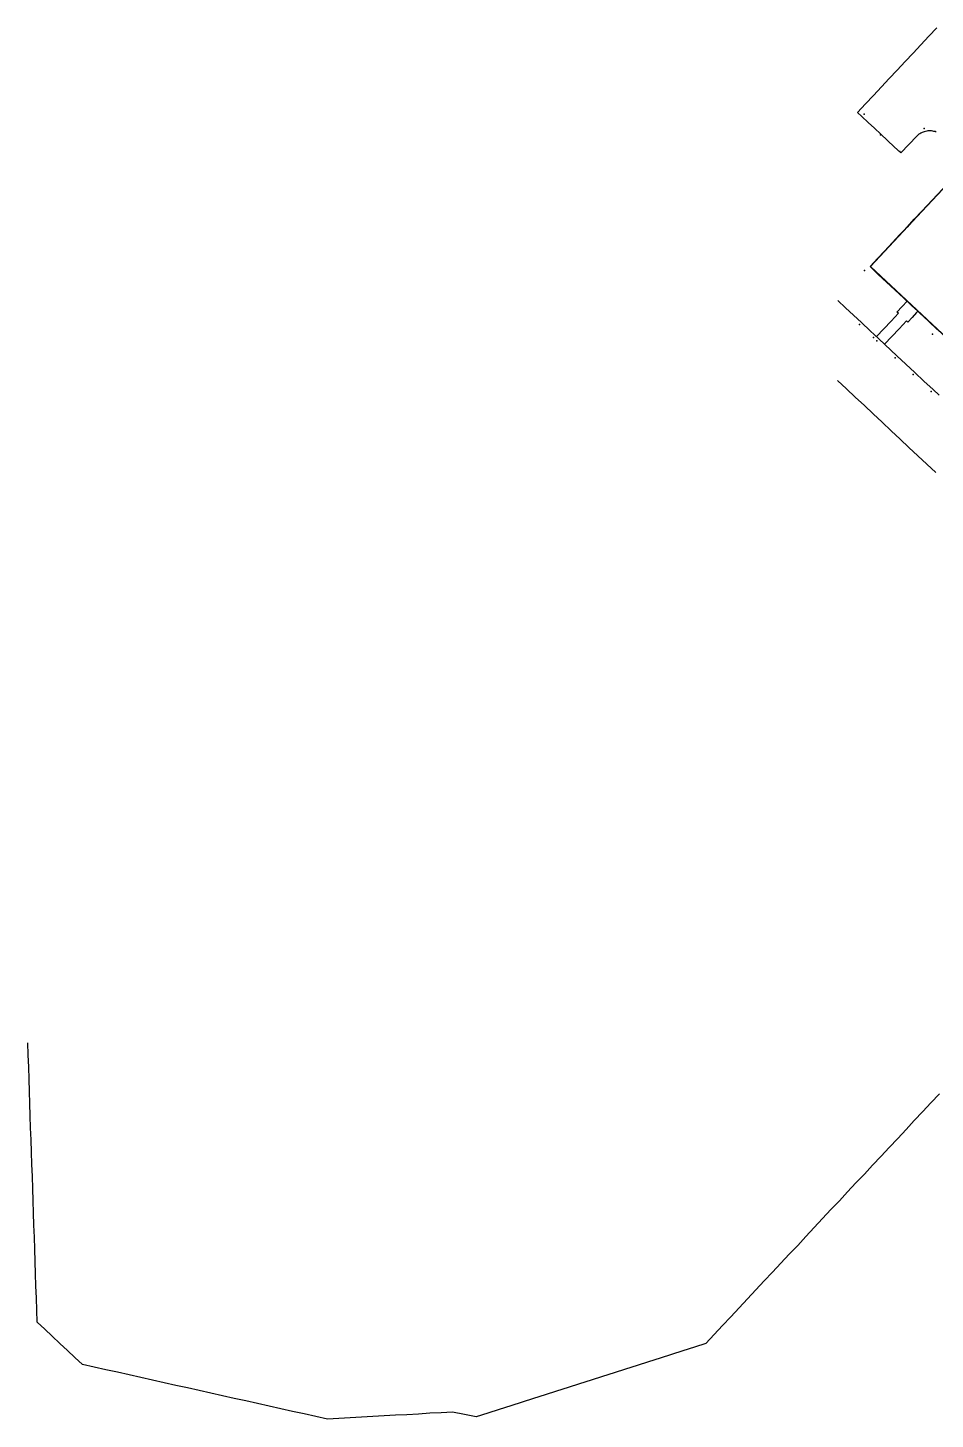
# Model space of a CAD drawing. Extents: x 0 to 368707, y -1 to 358204.
# Drawn here: x 368227.1 to 368300.5, y 357664.1 to 357776.7 of the extents above; entities that cross this region are included whole.
import ezdxf

# ---------------------------------------------------------------- set-up
doc = ezdxf.new("R2010")
doc.units = 0
doc.header["$MEASUREMENT"] = 0
for name, color, linetype in [('3D_LINES', 3, 'Continuous'), ('3D_Points', 1, 'Continuous'), ('PLOTS EXTERNAL LEVEL', 6, 'Continuous'), ('PLOTS FFL', 5, 'Continuous')]:
    doc.layers.add(name, color=color, linetype=linetype)

msp = doc.modelspace()

# ---------------------------------------------------------------- linework, layer by layer
at = {"layer": '3D_LINES'}
for points in [[(368299.01, 357767.93, 53.32), (368298.37, 357767.25, 53.34), (368297.73, 357766.56, 53.35), (368297.19, 357767.07, 53.33), (368296.65, 357767.58, 53.32), (368296.11, 357768.09, 53.33), (368295.6, 357768.56, 53.29), (368295.09, 357769.03, 53.25), (368294.58, 357769.51, 53.25), (368294.23, 357769.84, 53.25), (368294.87, 357770.53, 53.25), (368295.51, 357771.21, 53.26), (368296.15, 357771.9, 53.27), (368296.79, 357772.58, 53.28), (368297.43, 357773.26, 53.29), (368298.07, 357773.95, 53.27), (368298.71, 357774.63, 53.18), (368299.35, 357775.32, 53.16), (368299.99, 357776, 53.14), (368300.63, 357776.69, 53.14)], [(368300.58, 357768.25, 53.32), (368300.49, 357768.29, 53.31), (368300.4, 357768.31, 53.31), (368300.3, 357768.33, 53.31), (368300.2, 357768.34, 53.31), (368300.1, 357768.35, 53.31), (368300.01, 357768.35, 53.31), (368299.91, 357768.34, 53.31), (368299.81, 357768.33, 53.31), (368299.71, 357768.31, 53.31), (368299.62, 357768.28, 53.32), (368299.53, 357768.25, 53.32), (368299.44, 357768.22, 53.31), (368299.35, 357768.17, 53.32), (368299.26, 357768.12, 53.32), (368299.18, 357768.07, 53.32), (368299.1, 357768.01, 53.32), (368299.03, 357767.94, 53.32), (368298.96, 357767.87, 53.32)], [(368299.41, 357761.84, 53.5), (368298.81, 357761.2, 53.51), (368298.22, 357760.56, 53.51), (368297.62, 357759.93, 53.54), (368297.02, 357759.29, 53.55), (368296.42, 357758.65, 53.55), (368295.83, 357758.01, 53.48), (368295.23, 357757.37, 53.49), (368295.91, 357756.73, 53.47), (368296.59, 357756.1, 53.45), (368297.26, 357755.46, 53.55), (368297.94, 357754.83, 53.52), (368298.62, 357754.2, 53.51), (368299.3, 357753.56, 53.67), (368299.98, 357752.93, 53.65), (368300.66, 357752.29, 53.69)], [(368300.59, 357752.36, 53.69), (368299.92, 357752.98, 53.65), (368299.25, 357753.61, 53.67), (368298.58, 357754.24, 53.51), (368297.91, 357754.86, 53.52), (368297.24, 357755.49, 53.55), (368296.57, 357756.12, 53.45), (368295.9, 357756.74, 53.47), (368295.23, 357757.37, 53.49), (368295.83, 357758.01, 53.48), (368296.42, 357758.65, 53.55), (368297.02, 357759.29, 53.55), (368297.62, 357759.93, 53.54), (368298.22, 357760.56, 53.51), (368298.81, 357761.2, 53.51), (368299.41, 357761.84, 53.5)], [(368292.62, 357754.63, 53.46), (368293.26, 357754.03, 53.46), (368293.9, 357753.43, 53.44), (368294.54, 357752.83, 53.56), (368295.24, 357752.17, 53.69), (368295.94, 357751.52, 53.71), (368296.43, 357751.06, 53.73), (368296.92, 357750.61, 53.73), (368297.4, 357750.15, 53.73), (368298.13, 357749.47, 53.74), (368298.86, 357748.79, 53.75), (368299.59, 357748.1, 53.77), (368300.33, 357747.42, 53.78), (368300.81, 357746.97, 53.79)], [(368295.75, 357751.7, 53.7), (368296.34, 357752.33, 53.69), (368296.93, 357752.96, 53.66), (368297.52, 357753.59, 53.49), (368297.41, 357753.69, 53.52), (368297.82, 357754.13, 53.53), (368298.23, 357754.57, 53.48), (368298.66, 357754.16, 53.51), (368299.1, 357753.75, 53.67), (368299, 357753.64, 53.67), (368298.64, 357753.25, 53.67), (368298.28, 357752.87, 53.67), (368298.17, 357752.97, 53.67), (368297.59, 357752.34, 53.68), (368297, 357751.71, 53.68), (368296.41, 357751.08, 53.73)], [(368292.6, 357748.14, 53.82), (368293.32, 357747.47, 53.81), (368294.04, 357746.79, 53.8), (368294.77, 357746.12, 53.8), (368295.49, 357745.44, 53.81), (368296.21, 357744.77, 53.81), (368296.93, 357744.09, 53.82), (368297.66, 357743.41, 53.81), (368298.38, 357742.74, 53.81), (368299.1, 357742.06, 53.8), (368299.82, 357741.39, 53.81), (368300.55, 357740.71, 53.81)], [(368300.84, 357690.43, 53.85), (368300.16, 357689.71, 53.85), (368299.49, 357688.99, 53.85), (368298.81, 357688.27, 53.85), (368298.14, 357687.55, 53.85), (368297.47, 357686.83, 53.85), (368296.79, 357686.1, 53.85), (368296.12, 357685.38, 53.85), (368295.44, 357684.66, 53.85), (368294.77, 357683.94, 53.85), (368294.09, 357683.22, 53.85), (368293.42, 357682.5, 53.85), (368292.75, 357681.78, 53.85), (368292.07, 357681.06, 53.85), (368291.4, 357680.34, 53.85), (368290.72, 357679.61, 53.85), (368290.05, 357678.89, 53.85), (368289.38, 357678.17, 53.85), (368288.7, 357677.45, 53.85), (368288.03, 357676.73, 53.85), (368287.35, 357676.01, 53.85), (368286.68, 357675.29, 53.85), (368286, 357674.57, 53.85), (368285.33, 357673.84, 53.85), (368284.66, 357673.12, 53.85), (368283.98, 357672.4, 53.85), (368283.31, 357671.68, 53.85), (368282.63, 357670.96, 53.85), (368281.96, 357670.24, 53.85), (368281.03, 357669.94, 53.85), (368280.1, 357669.64, 53.85), (368279.17, 357669.35, 53.85), (368278.25, 357669.05, 53.85), (368277.32, 357668.75, 53.85), (368276.39, 357668.45, 53.85), (368275.46, 357668.16, 53.85), (368274.53, 357667.86, 53.85), (368273.6, 357667.56, 53.85), (368272.68, 357667.26, 53.85), (368271.75, 357666.97, 53.85), (368270.82, 357666.67, 53.85), (368269.89, 357666.37, 53.85), (368268.96, 357666.08, 53.85), (368268.03, 357665.78, 53.85), (368267.11, 357665.48, 53.85), (368266.18, 357665.18, 53.85), (368265.25, 357664.89, 53.85), (368264.32, 357664.59, 53.85), (368263.39, 357664.29, 53.85), (368262.43, 357664.49, 53.85), (368261.47, 357664.68, 53.85), (368260.55, 357664.63, 53.85), (368259.63, 357664.58, 53.85), (368258.71, 357664.52, 53.85), (368257.79, 357664.47, 53.85), (368256.87, 357664.42, 53.85), (368255.95, 357664.37, 53.85), (368255.03, 357664.32, 53.85), (368254.12, 357664.26, 53.85), (368253.2, 357664.21, 53.85), (368252.28, 357664.16, 53.85), (368251.36, 357664.11, 53.85), (368250.42, 357664.32, 53.85), (368249.47, 357664.53, 53.85), (368248.53, 357664.74, 53.85), (368247.59, 357664.95, 53.85), (368246.64, 357665.16, 53.85), (368245.7, 357665.37, 53.85), (368244.76, 357665.58, 53.85), (368243.81, 357665.79, 53.85), (368242.87, 357666, 53.85), (368241.93, 357666.21, 53.85), (368240.98, 357666.42, 53.85), (368240.04, 357666.63, 53.85), (368239.1, 357666.84, 53.85), (368238.15, 357667.05, 53.85), (368237.21, 357667.26, 53.85), (368236.27, 357667.48, 53.85), (368235.32, 357667.69, 53.85), (368234.38, 357667.9, 53.85), (368233.44, 357668.11, 53.85), (368232.49, 357668.32, 53.85), (368231.55, 357668.53, 53.85), (368230.94, 357669.1, 53.85), (368230.33, 357669.67, 53.85), (368229.72, 357670.24, 53.85), (368229.11, 357670.81, 53.85), (368228.5, 357671.38, 53.85), (368227.89, 357671.95, 53.85), (368227.86, 357672.93, 53.85), (368227.83, 357673.91, 53.85), (368227.79, 357674.9, 53.85), (368227.76, 357675.88, 53.85), (368227.73, 357676.86, 53.85), (368227.7, 357677.85, 53.85), (368227.66, 357678.83, 53.85), (368227.63, 357679.81, 53.85), (368227.6, 357680.8, 53.85), (368227.56, 357681.78, 53.85), (368227.53, 357682.76, 53.85), (368227.5, 357683.75, 53.85), (368227.46, 357684.73, 53.85), (368227.43, 357685.71, 53.85), (368227.4, 357686.7, 53.85), (368227.36, 357687.68, 53.85), (368227.33, 357688.66, 53.85), (368227.3, 357689.65, 53.85), (368227.27, 357690.63, 53.85), (368227.23, 357691.61, 53.85), (368227.2, 357692.59, 53.85), (368227.17, 357693.58, 53.85), (368227.13, 357694.56, 53.85)]]:
    msp.add_polyline3d(points, dxfattribs=at)
at = {"layer": '3D_Points'}
for p in [(368294.76, 357769.69, 53.25), (368296.07, 357768.04, 53.3), (368299.6, 357768.55, 53.3), (368297.65, 357766.68, 53.35), (368294.77, 357757.05, 53.65), (368294.39, 357752.67, 53.67), (368295.5, 357751.63, 53.7), (368295.79, 357751.36, 53.71), (368300.29, 357751.89, 53.65), (368297.25, 357749.99, 53.74), (368298.71, 357748.63, 53.77), (368300.17, 357747.26, 53.78)]:
    msp.add_point(p, dxfattribs=at)
at = {"layer": 'PLOTS EXTERNAL LEVEL'}
msp.add_polyline3d([(368301.93, 357751.11, 53.65), (368295.23, 357757.37, 53.65), (368299.41, 357761.84, 53.65), (368303.24, 357765.93, 53.65), (368309.93, 357759.67, 53.65), (368306.11, 357755.58, 53.65), (368301.93, 357751.11, 53.65)], dxfattribs=at)
at = {"layer": 'PLOTS FFL'}
msp.add_polyline3d([(368301.93, 357751.14, 53.8), (368295.26, 357757.37, 53.8), (368299.43, 357761.83, 53.8), (368303.24, 357765.9, 53.8), (368309.9, 357759.67, 53.8), (368306.09, 357755.6, 53.8), (368301.93, 357751.14, 53.8)], dxfattribs=at)

doc.saveas('drawing.dxf')
